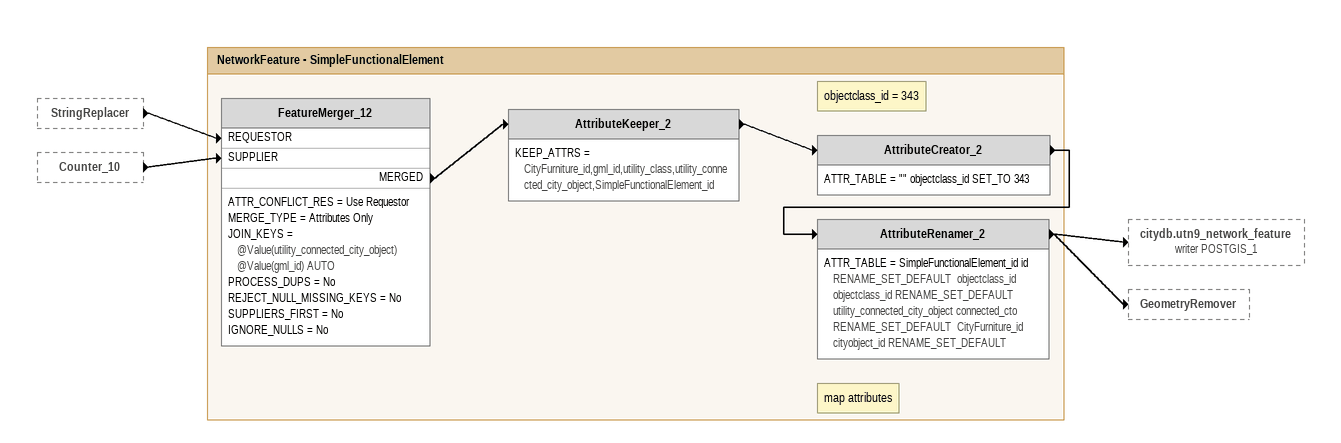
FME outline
StringReplacer [outside]
    -> FeatureMerger_12 [REQUESTOR]
Counter_10 [outside]
    -> FeatureMerger_12 [SUPPLIER]

Bookmark: NetworkFeature - SimpleFunctionalElement
FeatureMerger_12
    ATTR_CONFLICT_RES = Use Requestor
    MERGE_TYPE = Attributes Only
    JOIN_KEYS = @Value(utility_connected_city_object) @Value(gml_id) AUTO
    PROCESS_DUPS = No
    REJECT_NULL_MISSING_KEYS = No
    SUPPLIERS_FIRST = No
    IGNORE_NULLS = No
    MERGED -> AttributeKeeper_2
AttributeKeeper_2
    KEEP_ATTRS = CityFurniture_id,gml_id,utility_class,utility_connected_city_object,SimpleFunctionalElement_id
    -> AttributeCreator_2
Note: objectclass_id = 343
AttributeCreator_2
    ATTR_TABLE = "" objectclass_id SET_TO 343
    -> AttributeRenamer_2
Note: map attributes
AttributeRenamer_2
    ATTR_TABLE = SimpleFunctionalElement_id id RENAME_SET_DEFAULT  objectclass_id objectclass_id RENAME_SET_DEFAULT  utility_connected_city_object connected_cto RENAME_SET_DEFAULT  CityFurniture_id cityobject_id RENAME_SET_DEFAULT
    -> citydb.utn9_network_feature (writer POSTGIS_1)
    -> GeometryRemover
